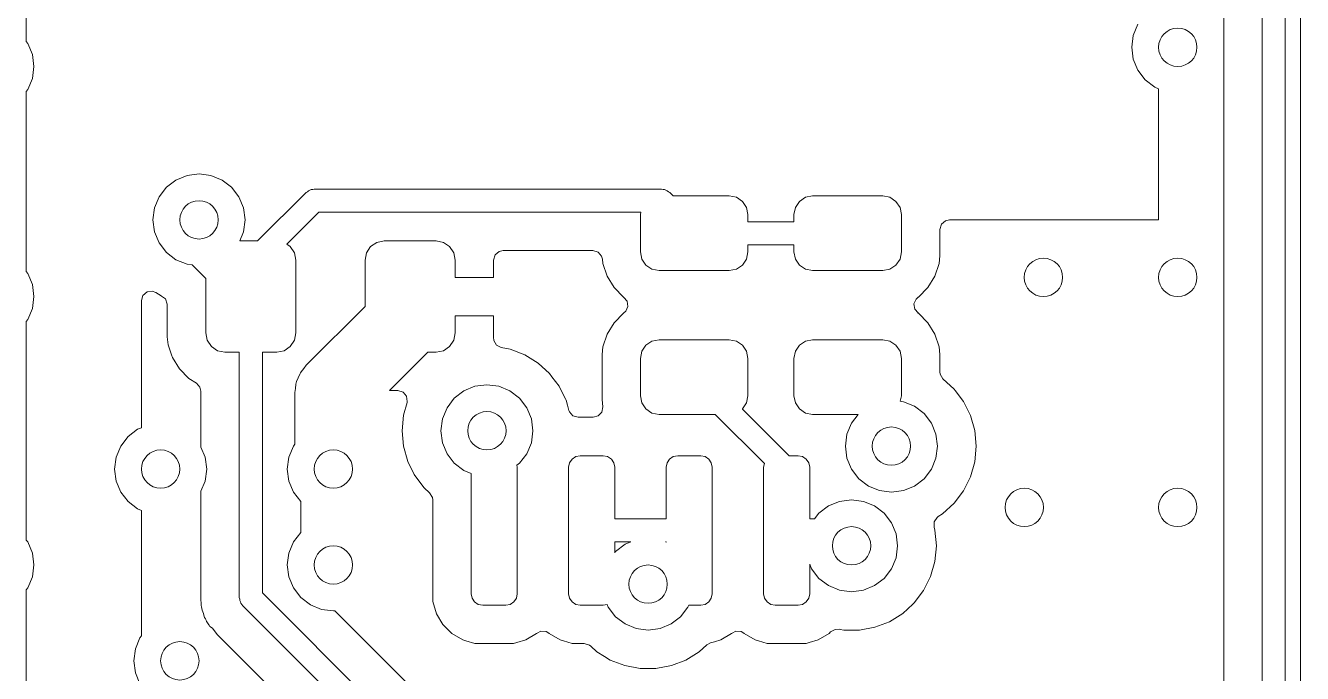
# Model space of a CAD drawing. Header units: millimetres. Extents: x 0 to 594, y 0 to 420.
# Drawn here: x 154.08 to 187.35, y 193.73 to 210.63 of the extents above; entities that cross this region are included whole.
import ezdxf

# ---------------------------------------------------------------- set-up
doc = ezdxf.new("R2010")
doc.units = ezdxf.units.MM
doc.linetypes.add('K5LT32768', pattern=[0])
picture_1 = doc.add_image_def('image1.png', size_in_pixel=(1000, 1000))

msp = doc.modelspace()

# ---------------------------------------------------------------- linework, layer by layer
at = {"color": 7, "linetype": 'K5LT32768', "lineweight": 18}
for p, q in [((154.1, 215.908), (154.1, 210.21)), ((186.3, 185.912), (186.3, 212.294)), ((185.299, 212.227), (185.299, 210.066)), ((186.9, 212.17), (186.9, 185.787)), ((187.3, 185.498), (187.3, 211.88)), ((182.941, 210.369), (183.061, 210.659)), ((182.9, 210.059), (182.941, 210.369)), ((154.1, 210.21), (154.139, 210.159)), ((154.139, 210.159), (154.259, 209.869)), ((182.941, 209.748), (182.9, 210.059)), ((185.299, 210.066), (185.3, 210.059)), ((185.3, 210.059), (185.299, 210.051)), ((185.299, 210.051), (185.299, 204.066)), ((154.259, 209.869), (154.3, 209.559)), ((183.061, 209.459), (182.941, 209.748)), ((154.3, 209.559), (154.259, 209.248)), ((183.251, 209.21), (183.061, 209.459)), ((154.139, 208.959), (154.1, 208.908)), ((154.259, 209.248), (154.139, 208.959)), ((183.5, 209.02), (183.251, 209.21)), ((183.6, 208.978), (183.5, 209.02)), ((183.6, 205.559), (183.6, 208.978)), ((154.1, 208.908), (154.1, 204.21)), ((157.751, 206.407), (158, 206.598)), ((158, 206.598), (158.289, 206.718)), ((158.289, 206.718), (158.6, 206.759)), ((158.6, 206.759), (158.91, 206.718)), ((158.91, 206.718), (159.2, 206.598)), ((159.2, 206.598), (159.448, 206.407)), ((157.561, 206.159), (157.751, 206.407)), ((159.448, 206.407), (159.639, 206.159)), ((160.126, 205.009), (161.388, 206.271)), ((161.388, 206.271), (161.422, 206.291)), ((161.422, 206.291), (161.45, 206.319)), ((161.45, 206.319), (161.488, 206.329)), ((161.488, 206.329), (161.522, 206.349)), ((161.522, 206.349), (161.562, 206.349)), ((161.562, 206.349), (161.6, 206.359)), ((161.6, 206.359), (170.65, 206.359)), ((170.65, 206.359), (170.688, 206.349)), ((170.688, 206.349), (170.727, 206.349)), ((170.727, 206.349), (170.762, 206.329)), ((170.762, 206.329), (170.8, 206.319)), ((170.8, 206.319), (170.828, 206.291)), ((170.828, 206.291), (170.862, 206.271)), ((170.862, 206.271), (170.949, 206.184)), ((157.441, 205.869), (157.561, 206.159)), ((159.639, 206.159), (159.759, 205.869)), ((170.949, 206.184), (172.412, 206.184)), ((172.412, 206.184), (172.599, 206.147)), ((172.599, 206.147), (172.757, 206.041)), ((172.757, 206.041), (172.863, 205.883)), ((174.137, 205.883), (174.243, 206.041)), ((174.243, 206.041), (174.401, 206.147)), ((174.401, 206.147), (174.587, 206.184)), ((174.587, 206.184), (176.412, 206.184)), ((176.412, 206.184), (176.599, 206.147)), ((176.599, 206.147), (176.757, 206.041)), ((176.757, 206.041), (176.863, 205.883)), ((157.4, 205.559), (157.441, 205.869)), ((159.759, 205.869), (159.8, 205.559)), ((161.724, 205.759), (160.888, 204.923)), ((170.112, 205.759), (161.724, 205.759)), ((170.1, 205.696), (170.112, 205.759)), ((170.1, 204.721), (170.1, 205.696)), ((172.863, 205.883), (172.9, 205.696)), ((172.9, 205.696), (172.9, 205.509)), ((174.1, 205.696), (174.137, 205.883)), ((174.1, 205.509), (174.1, 205.696)), ((176.863, 205.883), (176.9, 205.696)), ((176.9, 205.696), (176.9, 204.721)), ((157.441, 205.248), (157.4, 205.559)), ((159.8, 205.559), (159.759, 205.248)), ((172.9, 205.509), (174.1, 205.509)), ((177.901, 205.311), (177.94, 205.445)), ((177.901, 204.622), (177.901, 205.311)), ((177.94, 205.445), (178.046, 205.536)), ((178.046, 205.536), (178.149, 205.559)), ((178.149, 205.559), (183.6, 205.559)), ((157.561, 204.959), (157.441, 205.248)), ((157.751, 204.71), (157.561, 204.959)), ((159.759, 205.248), (159.66, 205.009)), ((159.66, 205.009), (160.126, 205.009)), ((163.071, 204.862), (163.233, 204.971)), ((163.233, 204.971), (163.425, 205.009)), ((163.425, 205.009), (164.775, 205.009)), ((164.775, 205.009), (164.966, 204.971)), ((164.966, 204.971), (165.128, 204.862)), ((158, 204.52), (157.751, 204.71)), ((160.888, 204.923), (160.978, 204.862)), ((160.978, 204.862), (161.087, 204.7)), ((161.087, 204.7), (161.125, 204.509)), ((162.925, 204.509), (162.963, 204.7)), ((162.963, 204.7), (163.071, 204.862)), ((165.128, 204.862), (165.237, 204.7)), ((165.237, 204.7), (165.275, 204.509)), ((166.275, 204.51), (166.314, 204.644)), ((166.314, 204.644), (166.42, 204.735)), ((166.42, 204.735), (166.523, 204.758)), ((166.523, 204.758), (168.861, 204.758)), ((168.861, 204.758), (168.995, 204.718)), ((168.995, 204.718), (169.087, 204.613)), ((169.087, 204.613), (169.108, 204.535)), ((170.137, 204.535), (170.1, 204.721)), ((172.9, 204.721), (172.863, 204.535)), ((174.1, 204.909), (172.9, 204.909)), ((172.9, 204.909), (172.9, 204.721)), ((174.1, 204.721), (174.1, 204.909)), ((174.137, 204.535), (174.1, 204.721)), ((176.9, 204.721), (176.863, 204.535)), ((177.88, 204.418), (177.901, 204.622)), ((158.289, 204.4), (158, 204.52)), ((158.419, 204.383), (158.289, 204.4)), ((158.775, 204.027), (158.419, 204.383)), ((161.125, 204.509), (161.125, 202.609)), ((162.925, 203.298), (162.925, 204.509)), ((165.275, 204.509), (165.275, 204.059)), ((166.275, 204.059), (166.275, 204.51)), ((169.108, 204.535), (169.12, 204.418)), ((169.12, 204.418), (169.229, 204.088)), ((170.243, 204.377), (170.137, 204.535)), ((170.401, 204.271), (170.243, 204.377)), ((170.587, 204.234), (170.401, 204.271)), ((172.599, 204.271), (172.412, 204.234)), ((172.757, 204.377), (172.599, 204.271)), ((172.863, 204.535), (172.757, 204.377)), ((174.243, 204.377), (174.137, 204.535)), ((174.401, 204.271), (174.243, 204.377)), ((174.587, 204.234), (174.401, 204.271)), ((176.599, 204.271), (176.412, 204.234)), ((176.757, 204.377), (176.599, 204.271)), ((176.863, 204.535), (176.757, 204.377)), ((177.771, 204.088), (177.88, 204.418)), ((154.1, 204.21), (154.139, 204.159)), ((154.139, 204.159), (154.259, 203.869)), ((158.775, 202.609), (158.775, 204.027)), ((165.275, 204.059), (166.275, 204.059)), ((169.229, 204.088), (169.412, 203.792)), ((172.412, 204.234), (170.587, 204.234)), ((176.412, 204.234), (174.587, 204.234)), ((177.588, 203.792), (177.771, 204.088)), ((185.299, 204.066), (185.3, 204.059)), ((185.3, 204.059), (185.299, 204.051)), ((185.299, 204.051), (185.299, 198.066)), ((154.259, 203.869), (154.3, 203.559)), ((157.139, 203.588), (157.245, 203.679)), ((157.245, 203.679), (157.383, 203.699)), ((157.383, 203.699), (157.478, 203.664)), ((157.478, 203.664), (157.615, 203.58)), ((169.412, 203.792), (169.658, 203.546)), ((177.342, 203.546), (177.588, 203.792)), ((154.3, 203.559), (154.259, 203.248)), ((157.1, 203.454), (157.139, 203.588)), ((157.1, 200.139), (157.1, 203.454)), ((157.615, 203.58), (157.615, 203.58)), ((157.615, 203.58), (157.616, 203.58)), ((157.616, 203.58), (157.625, 203.575)), ((157.625, 203.575), (157.624, 203.573)), ((157.624, 203.573), (157.726, 203.495)), ((157.726, 203.495), (157.773, 203.363)), ((157.773, 203.363), (157.774, 203.349)), ((157.774, 203.349), (157.774, 202.509)), ((161.393, 201.766), (162.925, 203.298)), ((169.658, 203.546), (169.659, 203.545)), ((169.659, 203.545), (169.66, 203.544)), ((169.66, 203.544), (169.669, 203.537)), ((169.669, 203.537), (169.668, 203.535)), ((169.668, 203.535), (169.753, 203.441)), ((169.775, 203.303), (169.719, 203.175)), ((169.753, 203.441), (169.775, 203.303)), ((177.224, 203.365), (177.28, 203.493)), ((177.247, 203.227), (177.224, 203.365)), ((177.28, 203.493), (177.331, 203.537)), ((177.33, 203.537), (177.337, 203.542)), ((177.331, 203.537), (177.33, 203.537)), ((177.337, 203.542), (177.34, 203.545)), ((177.34, 203.545), (177.342, 203.546)), ((154.139, 202.959), (154.1, 202.908)), ((154.259, 203.248), (154.139, 202.959)), ((166.275, 203.059), (165.275, 203.059)), ((165.275, 203.059), (165.275, 202.609)), ((166.275, 202.509), (166.275, 203.059)), ((169.658, 203.122), (169.412, 202.876)), ((169.659, 203.123), (169.658, 203.122)), ((169.662, 203.126), (169.659, 203.123)), ((169.669, 203.131), (169.662, 203.126)), ((169.719, 203.175), (169.669, 203.131)), ((169.669, 203.131), (169.669, 203.131)), ((177.332, 203.132), (177.247, 203.227)), ((177.33, 203.131), (177.332, 203.132)), ((177.34, 203.124), (177.33, 203.131)), ((177.34, 203.123), (177.34, 203.124)), ((177.342, 203.122), (177.34, 203.123)), ((177.588, 202.876), (177.342, 203.122)), ((154.1, 202.908), (154.1, 197.21)), ((158.813, 202.417), (158.775, 202.609)), ((161.125, 202.609), (161.087, 202.417)), ((165.275, 202.609), (165.237, 202.417)), ((169.412, 202.876), (169.229, 202.58)), ((177.77, 202.58), (177.588, 202.876)), ((157.774, 202.509), (157.795, 202.303)), ((157.795, 202.303), (157.883, 202.038)), ((158.921, 202.255), (158.813, 202.417)), ((161.087, 202.417), (160.978, 202.255)), ((165.237, 202.417), (165.128, 202.255)), ((166.274, 202.497), (166.275, 202.509)), ((166.28, 202.412), (166.274, 202.497)), ((166.35, 202.291), (166.28, 202.412)), ((166.475, 202.228), (166.35, 202.291)), ((169.229, 202.58), (169.12, 202.249)), ((170.137, 202.133), (170.243, 202.291)), ((170.243, 202.291), (170.401, 202.397)), ((170.401, 202.397), (170.587, 202.434)), ((170.587, 202.434), (172.412, 202.434)), ((172.412, 202.434), (172.599, 202.397)), ((172.599, 202.397), (172.757, 202.291)), ((172.757, 202.291), (172.863, 202.133)), ((174.137, 202.133), (174.243, 202.291)), ((174.243, 202.291), (174.401, 202.397)), ((174.401, 202.397), (174.587, 202.434)), ((174.587, 202.434), (176.412, 202.434)), ((176.412, 202.434), (176.599, 202.397)), ((176.599, 202.397), (176.757, 202.291)), ((176.757, 202.291), (176.863, 202.133)), ((177.88, 202.249), (177.771, 202.58)), ((157.883, 202.038), (157.905, 201.97)), ((157.905, 201.97), (158.089, 201.672)), ((159.083, 202.147), (158.921, 202.255)), ((159.275, 202.109), (159.083, 202.147)), ((159.65, 202.109), (159.275, 202.109)), ((159.65, 195.709), (159.65, 202.109)), ((160.625, 202.109), (160.25, 202.109)), ((160.25, 202.109), (160.25, 195.833)), ((160.816, 202.147), (160.625, 202.109)), ((160.978, 202.255), (160.816, 202.147)), ((164.564, 202.109), (163.564, 201.109)), ((164.775, 202.109), (164.564, 202.109)), ((164.966, 202.147), (164.775, 202.109)), ((165.128, 202.255), (164.966, 202.147)), ((166.705, 202.185), (166.475, 202.228)), ((167.085, 202.038), (166.705, 202.185)), ((167.432, 201.823), (167.085, 202.038)), ((169.12, 202.249), (169.099, 202.046)), ((169.099, 202.046), (169.099, 200.872)), ((170.1, 201.946), (170.137, 202.133)), ((170.1, 200.971), (170.1, 201.946)), ((172.863, 202.133), (172.9, 201.946)), ((172.9, 201.946), (172.9, 200.971)), ((174.1, 201.946), (174.137, 202.133)), ((174.1, 200.971), (174.1, 201.946)), ((176.863, 202.133), (176.9, 201.946)), ((176.9, 201.946), (176.9, 200.971)), ((177.901, 202.046), (177.88, 202.249)), ((177.901, 201.595), (177.901, 202.046)), ((158.089, 201.672), (158.337, 201.423)), ((161.259, 201.599), (161.329, 201.68)), ((161.329, 201.68), (161.393, 201.766)), ((167.733, 201.548), (167.432, 201.823)), ((158.337, 201.423), (158.531, 201.304)), ((158.531, 201.304), (158.624, 201.2)), ((161.115, 201.165), (161.123, 201.271)), ((161.123, 201.271), (161.135, 201.305)), ((161.135, 201.305), (161.14, 201.341)), ((161.14, 201.341), (161.185, 201.438)), ((161.185, 201.438), (161.222, 201.538)), ((161.222, 201.538), (161.244, 201.567)), ((161.244, 201.567), (161.259, 201.599)), ((167.793, 201.469), (167.733, 201.548)), ((167.979, 201.222), (167.793, 201.469)), ((177.909, 201.532), (177.901, 201.595)), ((177.982, 201.412), (177.909, 201.532)), ((178.273, 201.147), (177.982, 201.412)), ((158.624, 201.2), (158.649, 201.093)), ((158.649, 201.093), (158.649, 199.635)), ((161.1, 201.059), (161.115, 201.165)), ((161.1, 199.71), (161.1, 201.059)), ((163.564, 201.109), (163.782, 201.109)), ((163.782, 201.109), (163.916, 201.069)), ((163.916, 201.069), (164.007, 200.964)), ((164.007, 200.964), (164.027, 200.826)), ((165.251, 200.907), (165.5, 201.098)), ((165.5, 201.098), (165.789, 201.218)), ((165.789, 201.218), (166.1, 201.259)), ((166.1, 201.259), (166.41, 201.218)), ((166.41, 201.218), (166.7, 201.098)), ((166.7, 201.098), (166.948, 200.907)), ((167.99, 201.2), (167.979, 201.222)), ((168.154, 200.872), (167.99, 201.2)), ((170.137, 200.785), (170.1, 200.971)), ((172.9, 200.971), (172.863, 200.785)), ((174.137, 200.785), (174.1, 200.971)), ((176.9, 200.971), (176.871, 200.827)), ((178.302, 201.109), (178.273, 201.147)), ((178.519, 200.821), (178.302, 201.109)), ((164.02, 200.793), (163.927, 200.465)), ((164.027, 200.826), (164.02, 200.793)), ((164.941, 200.369), (165.061, 200.659)), ((165.061, 200.659), (165.251, 200.907)), ((166.948, 200.907), (167.139, 200.659)), ((167.139, 200.659), (167.259, 200.369)), ((168.161, 200.857), (168.154, 200.872)), ((168.199, 200.723), (168.161, 200.857)), ((168.237, 200.59), (168.199, 200.723)), ((169.118, 200.683), (169.093, 200.546)), ((169.099, 200.872), (169.118, 200.683)), ((170.243, 200.627), (170.137, 200.785)), ((170.401, 200.521), (170.243, 200.627)), ((172.863, 200.785), (172.757, 200.627)), ((172.757, 200.627), (172.757, 200.626)), ((172.757, 200.626), (173.974, 199.409)), ((174.243, 200.627), (174.137, 200.785)), ((174.401, 200.521), (174.243, 200.627)), ((176.871, 200.827), (176.95, 200.817)), ((176.95, 200.817), (177.239, 200.697)), ((177.239, 200.697), (177.488, 200.506)), ((178.587, 200.683), (178.519, 200.821)), ((178.699, 200.459), (178.587, 200.683)), ((163.927, 200.465), (163.889, 200.059)), ((164.9, 200.059), (164.941, 200.369)), ((167.259, 200.369), (167.3, 200.059)), ((168.25, 200.555), (168.237, 200.59)), ((168.341, 200.449), (168.25, 200.555)), ((168.476, 200.41), (168.341, 200.449)), ((168.871, 200.41), (168.476, 200.41)), ((168.997, 200.444), (168.871, 200.41)), ((169.093, 200.546), (168.997, 200.444)), ((170.587, 200.484), (170.401, 200.521)), ((172.051, 200.484), (170.587, 200.484)), ((173.329, 199.205), (172.051, 200.484)), ((174.587, 200.484), (174.401, 200.521)), ((175.774, 200.484), (174.587, 200.484)), ((175.6, 200.258), (175.774, 200.484)), ((177.488, 200.506), (177.679, 200.258)), ((178.7, 200.456), (178.699, 200.459)), ((178.812, 200.064), (178.7, 200.456)), ((156.751, 199.907), (157, 200.098)), ((157, 200.098), (157.1, 200.139)), ((163.889, 200.059), (163.927, 199.653)), ((164.941, 199.748), (164.9, 200.059)), ((167.3, 200.059), (167.259, 199.748)), ((175.439, 199.658), (175.48, 199.968)), ((175.48, 199.968), (175.6, 200.258)), ((177.679, 200.258), (177.798, 199.968)), ((177.798, 199.968), (177.839, 199.658)), ((178.85, 199.658), (178.812, 200.064)), ((156.441, 199.369), (156.561, 199.659)), ((156.561, 199.659), (156.751, 199.907)), ((158.649, 199.635), (158.759, 199.369)), ((160.941, 199.369), (161.061, 199.659)), ((161.061, 199.659), (161.1, 199.71)), ((163.927, 199.653), (164.039, 199.26)), ((165.061, 199.459), (164.941, 199.748)), ((167.259, 199.748), (167.139, 199.459)), ((175.48, 199.347), (175.439, 199.658)), ((177.839, 199.658), (177.798, 199.347)), ((178.812, 199.251), (178.85, 199.658)), ((156.4, 199.059), (156.441, 199.369)), ((158.759, 199.369), (158.8, 199.059)), ((160.9, 199.059), (160.941, 199.369)), ((165.251, 199.21), (165.061, 199.459)), ((167.139, 199.459), (166.948, 199.21)), ((168.253, 199.224), (168.318, 199.321)), ((168.318, 199.321), (168.415, 199.386)), ((168.415, 199.386), (168.53, 199.409)), ((168.53, 199.409), (169.13, 199.409)), ((169.13, 199.409), (169.245, 199.386)), ((169.245, 199.386), (169.342, 199.321)), ((169.342, 199.321), (169.407, 199.224)), ((170.793, 199.224), (170.858, 199.321)), ((170.858, 199.321), (170.955, 199.386)), ((170.955, 199.386), (171.07, 199.409)), ((171.07, 199.409), (171.67, 199.409)), ((171.67, 199.409), (171.785, 199.386)), ((171.785, 199.386), (171.882, 199.321)), ((171.882, 199.321), (171.947, 199.224)), ((173.974, 199.409), (174.21, 199.409)), ((174.21, 199.409), (174.325, 199.386)), ((174.325, 199.386), (174.422, 199.321)), ((174.422, 199.321), (174.487, 199.224)), ((175.6, 199.058), (175.48, 199.347)), ((177.798, 199.347), (177.679, 199.058)), ((156.441, 198.748), (156.4, 199.059)), ((158.8, 199.059), (158.759, 198.748)), ((160.941, 198.748), (160.9, 199.059)), ((164.039, 199.26), (164.207, 198.922)), ((165.5, 199.02), (165.251, 199.21)), ((165.69, 198.941), (165.5, 199.02)), ((165.69, 195.809), (165.69, 198.941)), ((166.948, 199.21), (166.88, 199.158)), ((166.88, 199.158), (166.89, 199.109)), ((166.89, 199.109), (166.89, 195.809)), ((168.23, 199.109), (168.253, 199.224)), ((168.23, 195.809), (168.23, 199.109)), ((169.407, 199.224), (169.43, 199.109)), ((169.43, 199.109), (169.43, 197.759)), ((170.77, 199.109), (170.793, 199.224)), ((170.77, 197.759), (170.77, 199.109)), ((171.947, 199.224), (171.97, 199.109)), ((171.97, 199.109), (171.97, 195.809)), ((173.31, 199.109), (173.329, 199.205)), ((173.31, 195.809), (173.31, 199.109)), ((174.487, 199.224), (174.51, 199.109)), ((174.51, 199.109), (174.51, 197.759)), ((175.791, 198.809), (175.6, 199.058)), ((177.679, 199.058), (177.488, 198.809)), ((178.7, 198.859), (178.812, 199.251)), ((156.561, 198.459), (156.441, 198.748)), ((158.759, 198.748), (158.649, 198.482)), ((161.061, 198.459), (160.941, 198.748)), ((164.207, 198.922), (164.22, 198.895)), ((164.22, 198.895), (164.466, 198.57)), ((176.039, 198.618), (175.791, 198.809)), ((176.329, 198.499), (176.039, 198.618)), ((177.239, 198.618), (176.95, 198.499)), ((177.488, 198.809), (177.239, 198.618)), ((178.519, 198.494), (178.7, 198.859)), ((156.751, 198.21), (156.561, 198.459)), ((158.649, 198.482), (158.649, 195.88)), ((161.251, 198.211), (161.061, 198.459)), ((164.466, 198.57), (164.608, 198.441)), ((164.608, 198.441), (164.68, 198.321)), ((164.68, 198.321), (164.689, 198.257)), ((176.639, 198.458), (176.329, 198.499)), ((176.95, 198.499), (176.639, 198.458)), ((178.273, 198.168), (178.519, 198.494)), ((157, 198.02), (156.751, 198.21)), ((157.1, 197.978), (157, 198.02)), ((157.1, 194.71), (157.1, 197.978)), ((161.251, 197.407), (161.251, 198.211)), ((164.689, 198.257), (164.689, 195.677)), ((174.751, 197.907), (175, 198.098)), ((175, 198.098), (175.289, 198.218)), ((175.289, 198.218), (175.6, 198.259)), ((175.6, 198.259), (175.91, 198.218)), ((175.91, 198.218), (176.2, 198.098)), ((176.2, 198.098), (176.448, 197.907)), ((177.971, 197.894), (178.273, 198.168)), ((185.299, 198.066), (185.3, 198.059)), ((185.3, 198.059), (185.299, 198.051)), ((185.299, 198.051), (185.299, 191.566)), ((169.43, 197.759), (170.77, 197.759)), ((174.51, 197.759), (174.637, 197.759)), ((174.637, 197.759), (174.751, 197.907)), ((176.448, 197.907), (176.639, 197.659)), ((176.639, 197.659), (176.759, 197.369)), ((177.75, 197.545), (177.751, 197.684)), ((177.751, 197.684), (177.828, 197.801)), ((177.828, 197.801), (177.858, 197.823)), ((177.858, 197.823), (177.971, 197.894)), ((161.061, 197.159), (161.251, 197.407)), ((176.759, 197.369), (176.8, 197.059)), ((177.773, 197.465), (177.75, 197.545)), ((177.81, 197.059), (177.773, 197.465)), ((154.1, 197.21), (154.139, 197.159)), ((154.139, 197.159), (154.259, 196.869)), ((160.941, 196.869), (161.061, 197.159)), ((169.43, 197.159), (169.43, 196.879)), ((169.846, 197.159), (169.43, 197.159)), ((169.451, 196.907), (169.7, 197.098)), ((169.7, 197.098), (169.846, 197.159)), ((170.753, 197.159), (170.77, 197.152)), ((170.77, 197.159), (170.753, 197.159)), ((170.77, 197.152), (170.77, 197.159)), ((176.8, 197.059), (176.759, 196.748)), ((177.773, 196.653), (177.81, 197.059)), ((154.259, 196.869), (154.3, 196.559)), ((160.9, 196.559), (160.941, 196.869)), ((169.43, 196.879), (169.451, 196.907)), ((176.759, 196.748), (176.639, 196.459)), ((177.661, 196.26), (177.773, 196.653)), ((154.3, 196.559), (154.259, 196.248)), ((160.941, 196.248), (160.9, 196.559)), ((174.561, 196.459), (174.51, 196.581)), ((174.51, 196.581), (174.51, 195.809)), ((174.751, 196.21), (174.561, 196.459)), ((176.639, 196.459), (176.448, 196.21)), ((154.139, 195.959), (154.1, 195.908)), ((154.259, 196.248), (154.139, 195.959)), ((161.061, 195.959), (160.941, 196.248)), ((161.251, 195.71), (161.061, 195.959)), ((175, 196.02), (174.751, 196.21)), ((175.289, 195.9), (175, 196.02)), ((176.2, 196.02), (175.91, 195.9)), ((176.448, 196.21), (176.2, 196.02)), ((177.479, 195.895), (177.661, 196.26)), ((154.1, 195.908), (154.1, 190.21)), ((158.646, 195.848), (158.644, 195.832)), ((158.644, 195.832), (158.649, 195.688)), ((158.649, 195.88), (158.645, 195.848)), ((158.645, 195.848), (158.646, 195.848)), ((158.649, 195.688), (158.649, 195.627)), ((158.649, 195.627), (158.651, 195.612)), ((159.66, 195.671), (159.65, 195.709)), ((159.66, 195.631), (159.66, 195.671)), ((159.68, 195.597), (159.66, 195.631)), ((160.25, 195.833), (163.724, 192.359)), ((161.5, 195.52), (161.251, 195.71)), ((164.689, 195.677), (164.695, 195.604)), ((165.713, 195.694), (165.69, 195.809)), ((165.778, 195.597), (165.713, 195.694)), ((166.867, 195.694), (166.802, 195.597)), ((166.89, 195.809), (166.867, 195.694)), ((168.253, 195.694), (168.23, 195.809)), ((168.318, 195.597), (168.253, 195.694)), ((171.947, 195.694), (171.882, 195.597)), ((171.97, 195.809), (171.947, 195.694)), ((173.333, 195.694), (173.31, 195.809)), ((173.398, 195.597), (173.333, 195.694)), ((174.487, 195.694), (174.422, 195.597)), ((174.51, 195.809), (174.487, 195.694)), ((175.6, 195.859), (175.289, 195.9)), ((175.91, 195.9), (175.6, 195.859)), ((177.233, 195.57), (177.479, 195.895)), ((158.651, 195.612), (158.652, 195.601)), ((158.652, 195.601), (158.655, 195.504)), ((158.655, 195.504), (158.666, 195.463)), ((158.666, 195.463), (158.674, 195.425)), ((158.674, 195.425), (158.68, 195.383)), ((158.68, 195.383), (158.715, 195.292)), ((158.715, 195.292), (158.719, 195.281)), ((158.719, 195.281), (158.746, 195.188)), ((159.69, 195.559), (159.68, 195.597)), ((159.718, 195.531), (159.69, 195.559)), ((159.738, 195.497), (159.718, 195.531)), ((163.388, 191.847), (159.738, 195.497)), ((161.789, 195.4), (161.5, 195.52)), ((162.1, 195.359), (161.789, 195.4)), ((162.135, 195.363), (162.1, 195.359)), ((164.066, 193.432), (162.135, 195.363)), ((164.695, 195.604), (164.786, 195.288)), ((164.786, 195.288), (164.954, 195.005)), ((165.875, 195.532), (165.778, 195.597)), ((165.99, 195.509), (165.875, 195.532)), ((166.59, 195.509), (165.99, 195.509)), ((166.705, 195.532), (166.59, 195.509)), ((166.802, 195.597), (166.705, 195.532)), ((168.415, 195.532), (168.318, 195.597)), ((168.53, 195.509), (168.415, 195.532)), ((169.13, 195.509), (168.53, 195.509)), ((169.231, 195.529), (169.13, 195.509)), ((169.261, 195.459), (169.231, 195.529)), ((169.451, 195.21), (169.261, 195.459)), ((171.339, 195.459), (171.148, 195.21)), ((171.36, 195.509), (171.339, 195.459)), ((171.67, 195.509), (171.36, 195.509)), ((171.785, 195.532), (171.67, 195.509)), ((171.882, 195.597), (171.785, 195.532)), ((173.495, 195.532), (173.398, 195.597)), ((173.61, 195.509), (173.495, 195.532)), ((174.21, 195.509), (173.61, 195.509)), ((174.325, 195.532), (174.21, 195.509)), ((174.422, 195.597), (174.325, 195.532)), ((176.585, 195.08), (176.932, 195.295)), ((176.932, 195.295), (177.198, 195.538)), ((177.198, 195.538), (177.233, 195.57)), ((158.746, 195.188), (158.768, 195.152)), ((158.768, 195.152), (158.785, 195.117)), ((158.785, 195.117), (158.796, 195.088)), ((158.796, 195.088), (158.801, 195.077)), ((158.801, 195.077), (158.858, 194.998)), ((158.858, 194.998), (158.864, 194.989)), ((158.864, 194.989), (158.882, 194.958)), ((158.882, 194.958), (158.948, 194.907)), ((164.954, 195.005), (165.186, 194.773)), ((169.7, 195.02), (169.451, 195.21)), ((169.989, 194.9), (169.7, 195.02)), ((170.9, 195.02), (170.61, 194.9)), ((171.148, 195.21), (170.9, 195.02)), ((176.205, 194.933), (176.585, 195.08)), ((156.941, 194.369), (157.061, 194.659)), ((157.061, 194.659), (157.1, 194.71)), ((158.948, 194.907), (159.072, 194.746)), ((159.072, 194.746), (159.077, 194.741)), ((159.077, 194.741), (161.065, 192.754)), ((165.186, 194.773), (165.469, 194.605)), ((167.111, 194.605), (167.394, 194.773)), ((167.394, 194.773), (167.406, 194.782)), ((167.406, 194.782), (167.41, 194.777)), ((167.41, 194.777), (167.507, 194.831)), ((167.507, 194.831), (167.646, 194.821)), ((167.646, 194.821), (167.711, 194.779)), ((167.711, 194.779), (167.714, 194.782)), ((167.714, 194.782), (167.726, 194.773)), ((167.726, 194.773), (168.009, 194.605)), ((170.3, 194.859), (169.989, 194.9)), ((170.61, 194.9), (170.3, 194.859)), ((172.191, 194.605), (172.474, 194.773)), ((172.474, 194.773), (172.486, 194.782)), ((172.486, 194.782), (172.49, 194.777)), ((172.49, 194.777), (172.587, 194.831)), ((172.587, 194.831), (172.726, 194.821)), ((172.726, 194.821), (172.791, 194.779)), ((172.791, 194.779), (172.794, 194.782)), ((172.794, 194.782), (172.806, 194.773)), ((172.806, 194.773), (173.089, 194.605)), ((174.731, 194.605), (175.014, 194.773)), ((175.014, 194.773), (175.053, 194.812)), ((175.053, 194.812), (175.176, 194.879)), ((175.176, 194.879), (175.274, 194.881)), ((175.274, 194.881), (175.304, 194.875)), ((175.304, 194.875), (175.396, 194.858)), ((175.396, 194.858), (175.804, 194.858)), ((175.804, 194.858), (176.205, 194.933)), ((156.9, 194.059), (156.941, 194.369)), ((165.469, 194.605), (165.552, 194.581)), ((165.552, 194.581), (165.785, 194.514)), ((165.785, 194.514), (165.809, 194.512)), ((165.809, 194.512), (165.858, 194.508)), ((165.858, 194.508), (166.721, 194.508)), ((166.721, 194.508), (166.758, 194.511)), ((166.758, 194.511), (166.795, 194.514)), ((166.795, 194.514), (166.878, 194.538)), ((166.878, 194.538), (167.111, 194.605)), ((168.009, 194.605), (168.092, 194.581)), ((168.092, 194.581), (168.325, 194.514)), ((168.325, 194.514), (168.349, 194.512)), ((168.349, 194.512), (168.398, 194.508)), ((168.398, 194.508), (168.638, 194.508)), ((168.638, 194.508), (168.772, 194.468)), ((168.772, 194.468), (168.805, 194.443)), ((168.805, 194.443), (168.968, 194.295)), ((168.968, 194.295), (169.16, 194.176)), ((171.285, 194.08), (171.632, 194.295)), ((171.632, 194.295), (171.828, 194.474)), ((171.828, 194.474), (171.926, 194.528)), ((171.926, 194.528), (172.029, 194.558)), ((172.029, 194.558), (172.191, 194.605)), ((173.089, 194.605), (173.172, 194.581)), ((173.172, 194.581), (173.405, 194.514)), ((173.405, 194.514), (173.429, 194.512)), ((173.429, 194.512), (173.478, 194.508)), ((173.478, 194.508), (174.341, 194.508)), ((174.341, 194.508), (174.378, 194.511)), ((174.378, 194.511), (174.415, 194.514)), ((174.415, 194.514), (174.498, 194.538)), ((174.498, 194.538), (174.731, 194.605)), ((156.941, 193.748), (156.9, 194.059)), ((169.16, 194.176), (169.315, 194.08)), ((169.315, 194.08), (169.695, 193.933)), ((170.905, 193.933), (171.285, 194.08)), ((157.061, 193.459), (156.941, 193.748)), ((169.695, 193.933), (170.096, 193.858)), ((170.096, 193.858), (170.504, 193.858)), ((170.504, 193.858), (170.905, 193.933))]:
    msp.add_line(p, q, dxfattribs=at)
for centre in [(184.1, 210.059), (158.6, 205.559), (180.6, 204.059), (184.1, 204.059), (166.1, 200.059), (176.639, 199.658), (157.6, 199.059), (162.1, 199.059), (180.1, 198.059), (184.1, 198.059), (175.6, 197.059), (162.1, 196.559), (170.3, 196.059), (158.1, 194.059)]:
    msp.add_circle(centre, 0.5, dxfattribs=at)

# ---------------------------------------------------------------- pictures from other files: only their frames are drawn
image = msp.add_image(picture_1, insert=(102.693, 139.227), size_in_units=(173.712, 173.712))
image.dxf.flags = 15

doc.saveas('drawing.dxf')
